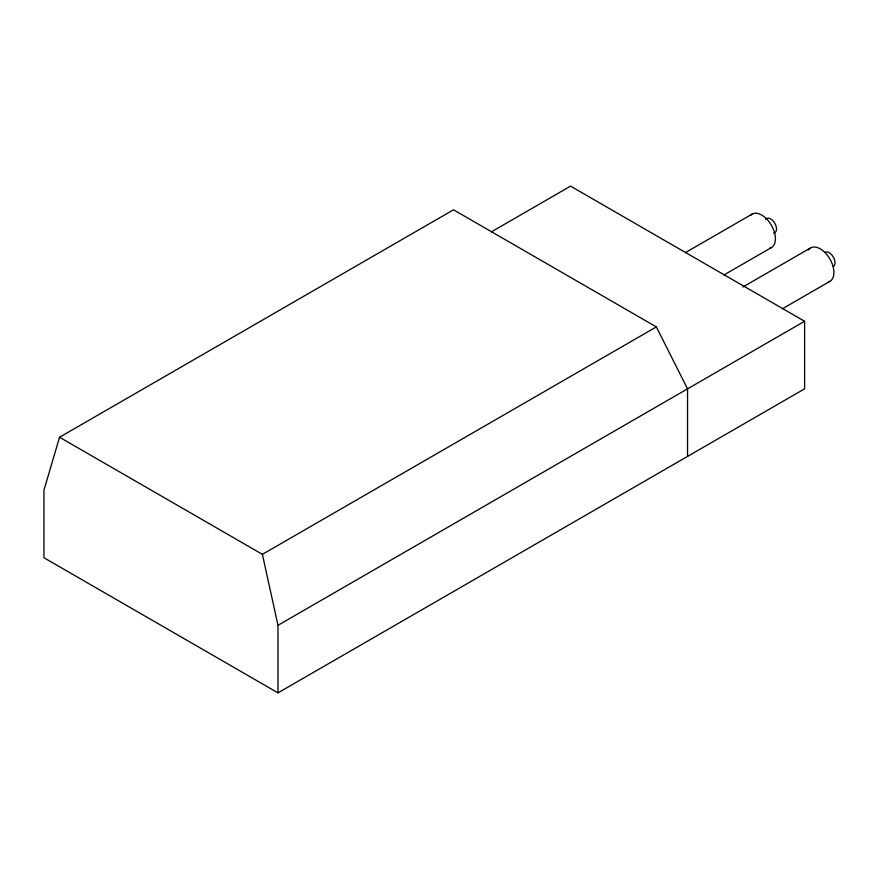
<?xml version="1.0" encoding="UTF-8"?>
<svg xmlns="http://www.w3.org/2000/svg" width="879" height="879" viewBox="0 0 879 879"><rect width="100%" height="100%" fill="white"/><g stroke="black" fill="none" stroke-linecap="round" stroke-linejoin="round"><path stroke-width="1.32" d="M687.554 456.41L687.554 388.848L656.338 326.911L453.498 209.806L59.552 437.248L43.95 490.174L43.95 557.736L277.995 692.861L804.615 388.826L804.615 321.264L570.559 186.139L491.339 231.88M685.554 252.548L752.094 214.124M723.867 275.006L771.41 247.57M59.552 437.248L262.392 554.352L656.338 326.911M742.876 287.015L810.614 247.9M782.387 308.793L829.919 281.346M277.995 692.861L277.995 625.299L804.615 321.264M262.392 554.352L277.995 625.299M808.438 249.922A19.305 11.152 60 0 1 829.49 258.327A19.305 11.152 60 0 1 828.095 282.06M825.095 252.317A8.252 4.758 60 0 1 833.347 257.075A8.252 4.758 60 0 1 833.347 266.601M765.653 219.398A8.252 4.758 60 0 1 774.828 223.299A8.252 4.758 60 0 1 773.619 233.188M750.567 215.344A19.305 11.152 60 0 1 771.41 225.266A19.305 11.152 60 0 1 769.586 248.285"/></g></svg>
